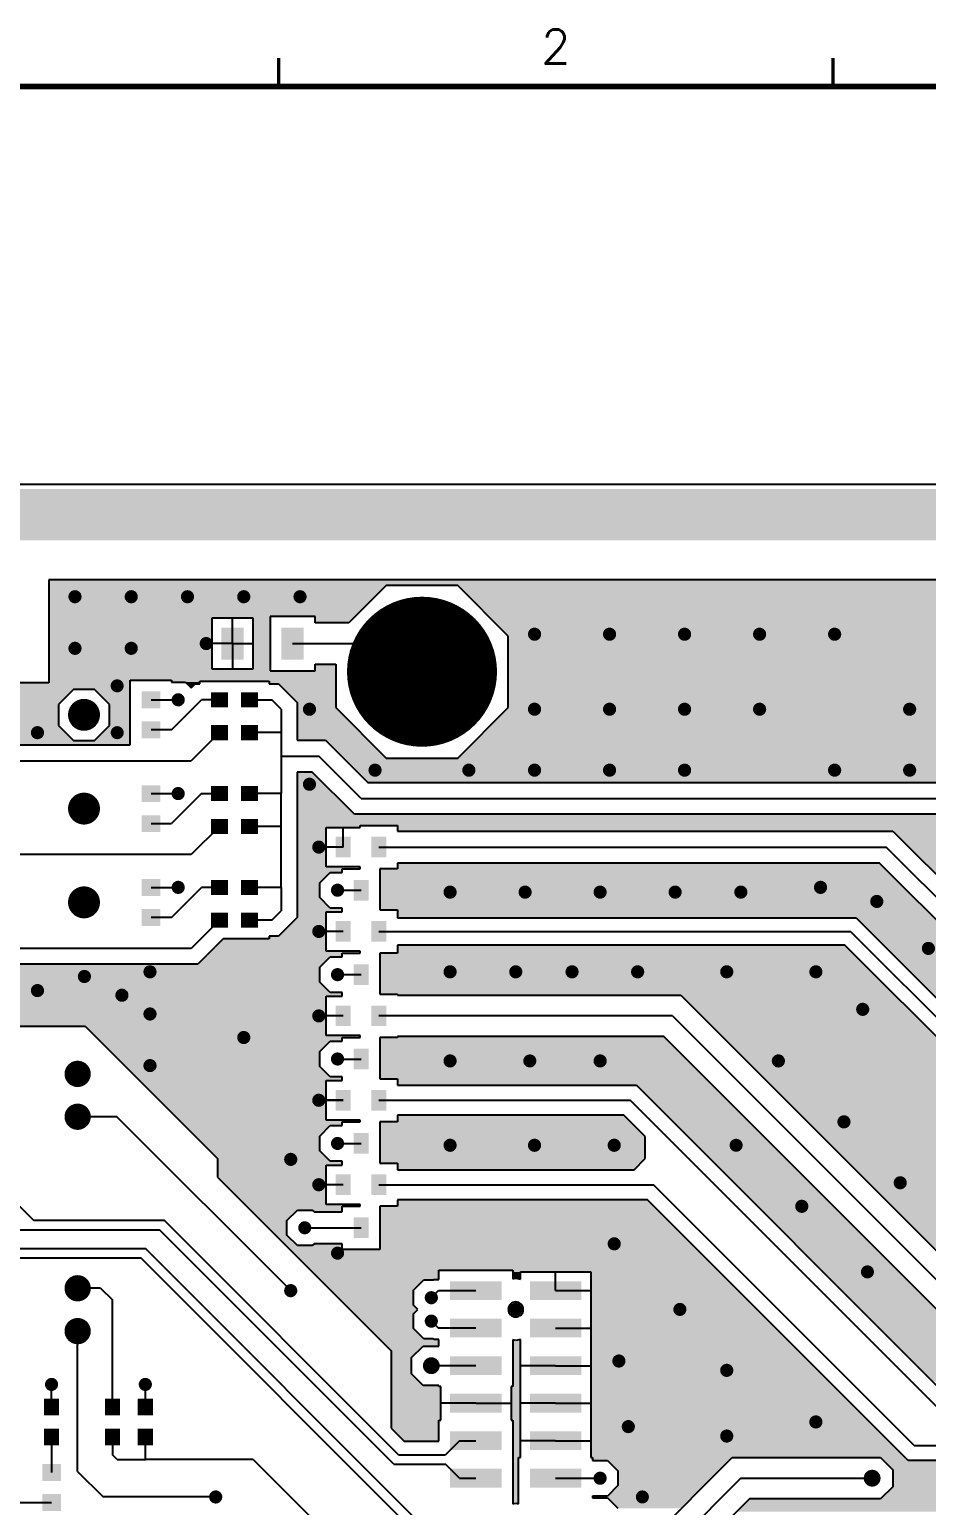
# Model space of a CAD drawing. Extents: x 295 to 953, y 10 to 290.
# Drawn here: x 518.8 to 597.7, y 160.2 to 290 of the extents above; entities that cross this region are included whole.
import ezdxf
from ezdxf.enums import TextEntityAlignment as Align

# ---------------------------------------------------------------- set-up
doc = ezdxf.new("R2010")
doc.units = 0
doc.header["$LTSCALE"] = 5
doc.header["$MEASUREMENT"] = 0
doc.layers.get('0').update_dxf_attribs({"linetype": 'CONTINUOUS', "lineweight": 25})
for name, color, linetype in [('16_COMP_GBR', 1, 'CONTINUOUS'), ('문자', 4, 'CONTINUOUS'), ('테두리', 3, 'CONTINUOUS')]:
    doc.layers.add(name, color=color, linetype=linetype)
doc.styles.get("Standard").update_dxf_attribs({"font": 'simplex.shx'})

# ---------------------------------------------------------------- blocks, each defined once
blk = doc.blocks.new('C')
at = {"layer": '테두리'}
for points, const_width in [([(63.75, 287.5), (63.75, 285)], 0.3), ([(112.5, 287.5), (112.5, 285)], 0.3), ([(15, 285), (15, 15), (405, 15), (405, 285), (15, 285)], 0.5)]:
    blk.add_lwpolyline(points, dxfattribs=dict(at, const_width=const_width))
at = {"layer": '문자'}
blk.add_text('2', height=3, dxfattribs=at).set_placement((88.12, 288.5), align=Align.MIDDLE)

msp = doc.modelspace()

# ---------------------------------------------------------------- linework, layer by layer
for points, const_width in [([(522.51, 240.1, 1), (523.09, 240.1, 1)], 0.577), ([(527.46, 240.1, 1), (528.04, 240.1, 1)], 0.577), ([(532.41, 240.1, 1), (532.99, 240.1, 1)], 0.577), ([(537.36, 240.1, 1), (537.94, 240.1, 1)], 0.577), ([(542.31, 240.1, 1), (542.89, 240.1, 1)], 0.577), ([(550.03, 233.5, 1), (556.63, 233.5, 1)], 6.6), ([(534.06, 235.98, 1), (534.64, 235.98, 1)], 0.577), ([(562.94, 236.8, 1), (563.52, 236.8, 1)], 0.577), ([(569.54, 236.8, 1), (570.12, 236.8, 1)], 0.577), ([(576.14, 236.8, 1), (576.72, 236.8, 1)], 0.577), ([(582.74, 236.8, 1), (583.32, 236.8, 1)], 0.577), ([(589.34, 236.8, 1), (589.92, 236.8, 1)], 0.577), ([(522.51, 235.56, 1), (523.09, 235.56, 1)], 0.577), ([(527.46, 235.56, 1), (528.04, 235.56, 1)], 0.577), ([(526.23, 232.26, 1), (526.8, 232.26, 1)], 0.577), ([(531.59, 231.03, 1), (532.17, 231.03, 1)], 0.577), ([(522.89, 229.71, 1), (524.3, 229.71, 1)], 1.4), ([(543.14, 230.2, 1), (543.72, 230.2, 1)], 0.577), ([(562.94, 230.2, 1), (563.52, 230.2, 1)], 0.577), ([(569.54, 230.2, 1), (570.12, 230.2, 1)], 0.577), ([(576.14, 230.2, 1), (576.72, 230.2, 1)], 0.577), ([(582.74, 230.2, 1), (583.32, 230.2, 1)], 0.577), ([(595.94, 230.2, 1), (596.52, 230.2, 1)], 0.577), ([(519.21, 228.14, 1), (519.79, 228.14, 1)], 0.577), ([(526.23, 228.14, 1), (526.8, 228.14, 1)], 0.577), ([(548.91, 224.84, 1), (549.49, 224.84, 1)], 0.577), ([(557.16, 224.84, 1), (557.74, 224.84, 1)], 0.577), ([(562.94, 224.84, 1), (563.52, 224.84, 1)], 0.577), ([(569.54, 224.84, 1), (570.12, 224.84, 1)], 0.577), ([(576.14, 224.84, 1), (576.72, 224.84, 1)], 0.577), ([(589.34, 224.84, 1), (589.92, 224.84, 1)], 0.577), ([(595.94, 224.84, 1), (596.52, 224.84, 1)], 0.577), ([(531.59, 222.78, 1), (532.17, 222.78, 1)], 0.577), ([(543.14, 223.6, 1), (543.72, 223.6, 1)], 0.577), ([(522.89, 221.46, 1), (524.3, 221.46, 1)], 1.4), ([(543.96, 218.07, 1), (544.54, 218.07, 1)], 0.577), ([(522.89, 213.21, 1), (524.3, 213.21, 1)], 1.4), ([(531.59, 214.53, 1), (532.17, 214.53, 1)], 0.577), ([(545.61, 214.28, 1), (546.19, 214.28, 1)], 0.577), ([(555.51, 214.11, 1), (556.09, 214.11, 1)], 0.577), ([(562.11, 214.11, 1), (562.69, 214.11, 1)], 0.577), ([(568.71, 214.11, 1), (569.29, 214.11, 1)], 0.577), ([(575.31, 214.11, 1), (575.89, 214.11, 1)], 0.577), ([(581.09, 214.11, 1), (581.67, 214.11, 1)], 0.577), ([(588.1, 214.53, 1), (588.68, 214.53, 1)], 0.577), ([(593.05, 213.29, 1), (593.63, 213.29, 1)], 0.577), ([(543.96, 210.65, 1), (544.54, 210.65, 1)], 0.577), ([(597.59, 209.16, 1), (598.17, 209.16, 1)], 0.577), ([(523.34, 206.69, 1), (523.92, 206.69, 1)], 0.577), ([(529.11, 207.1, 1), (529.69, 207.1, 1)], 0.577), ([(545.61, 206.85, 1), (546.19, 206.85, 1)], 0.577), ([(555.51, 207.1, 1), (556.09, 207.1, 1)], 0.577), ([(561.29, 207.1, 1), (561.87, 207.1, 1)], 0.577), ([(566.24, 207.1, 1), (566.82, 207.1, 1)], 0.577), ([(572.01, 207.1, 1), (572.59, 207.1, 1)], 0.577), ([(579.85, 207.1, 1), (580.43, 207.1, 1)], 0.577), ([(587.69, 207.1, 1), (588.27, 207.1, 1)], 0.577), ([(519.21, 205.45, 1), (519.79, 205.45, 1)], 0.577), ([(526.64, 205.04, 1), (527.22, 205.04, 1)], 0.577), ([(529.11, 203.39, 1), (529.69, 203.39, 1)], 0.577), ([(591.81, 203.8, 1), (592.39, 203.8, 1)], 0.577), ([(543.96, 203.22, 1), (544.54, 203.22, 1)], 0.577), ([(537.36, 201.32, 1), (537.94, 201.32, 1)], 0.577), ([(545.61, 199.43, 1), (546.19, 199.43, 1)], 0.577), ([(522.46, 198.12, 1), (523.61, 198.12, 1)], 1.16), ([(529.11, 198.85, 1), (529.69, 198.85, 1)], 0.577), ([(555.51, 199.26, 1), (556.09, 199.26, 1)], 0.577), ([(562.53, 199.26, 1), (563.1, 199.26, 1)], 0.577), ([(568.71, 199.26, 1), (569.29, 199.26, 1)], 0.577), ([(584.39, 199.26, 1), (584.97, 199.26, 1)], 0.577), ([(543.96, 195.8, 1), (544.54, 195.8, 1)], 0.577), ([(522.46, 194.35, 1), (523.61, 194.35, 1)], 1.16), ([(590.16, 193.9, 1), (590.74, 193.9, 1)], 0.577), ([(545.61, 192, 1), (546.19, 192, 1)], 0.577), ([(555.51, 191.84, 1), (556.09, 191.84, 1)], 0.577), ([(562.94, 191.84, 1), (563.52, 191.84, 1)], 0.577), ([(569.95, 191.84, 1), (570.53, 191.84, 1)], 0.577), ([(580.68, 191.84, 1), (581.25, 191.84, 1)], 0.577), ([(541.49, 190.6, 1), (542.07, 190.6, 1)], 0.577), ([(543.96, 188.37, 1), (544.54, 188.37, 1)], 0.577), ([(595.11, 188.54, 1), (595.69, 188.54, 1)], 0.577), ([(586.45, 186.47, 1), (587.03, 186.47, 1)], 0.577), ([(542.73, 184.58, 1), (543.3, 184.58, 1)], 0.577), ([(569.95, 183.17, 1), (570.53, 183.17, 1)], 0.577), ([(545.61, 182.35, 1), (546.19, 182.35, 1)], 0.577), ([(592.23, 180.7, 1), (592.8, 180.7, 1)], 0.577), ([(522.46, 179.26, 1), (523.61, 179.26, 1)], 1.16), ([(541.49, 179.05, 1), (542.07, 179.05, 1)], 0.577), ([(553.86, 178.43, 1), (554.44, 178.43, 1)], 0.577), ([(561.29, 177.4, 1), (561.87, 177.4, 1)], 0.577), ([(575.73, 177.4, 1), (576.3, 177.4, 1)], 0.577), ([(522.46, 175.49, 1), (523.61, 175.49, 1)], 1.16), ([(553.86, 176.37, 1), (554.44, 176.37, 1)], 0.577), ([(553.78, 172.45, 1), (554.52, 172.45, 1)], 0.742), ([(570.36, 172.86, 1), (570.94, 172.86, 1)], 0.577), ([(579.85, 172.04, 1), (580.43, 172.04, 1)], 0.577), ([(520.45, 170.8, 1), (521.03, 170.8, 1)], 0.577), ([(528.7, 170.8, 1), (529.28, 170.8, 1)], 0.577), ([(571.19, 167.09, 1), (571.77, 167.09, 1)], 0.577), ([(587.69, 167.5, 1), (588.27, 167.5, 1)], 0.577), ([(579.85, 166.26, 1), (580.43, 166.26, 1)], 0.577), ([(568.71, 162.55, 1), (569.29, 162.55, 1)], 0.577), ([(592.56, 162.55, 1), (593.3, 162.55, 1)], 0.742), ([(534.89, 160.9, 1), (535.47, 160.9, 1)], 0.577), ([(572.43, 160.9, 1), (573, 160.9, 1)], 0.577)]:
    msp.add_lwpolyline(points, format="xyb", close=True, dxfattribs=dict(const_width=const_width))
for points in [[(537.65, 237.38), (537.65, 234.57), (535.67, 237.38), (535.67, 234.57)], [(542.93, 237.38), (542.93, 234.57), (540.95, 237.38), (540.95, 234.57)], [(530.31, 231.77), (530.31, 230.28), (528.66, 231.77), (528.66, 230.28)], [(536.25, 231.69), (536.25, 230.37), (534.77, 231.69), (534.77, 230.37)], [(538.89, 231.69), (538.89, 230.37), (537.41, 231.69), (537.41, 230.37)], [(530.31, 229.13), (530.31, 227.64), (528.66, 229.13), (528.66, 227.64)], [(536.25, 228.8), (536.25, 227.48), (534.77, 228.8), (534.77, 227.48)], [(538.89, 228.8), (538.89, 227.48), (537.41, 228.8), (537.41, 227.48)], [(530.31, 223.52), (530.31, 222.03), (528.66, 223.52), (528.66, 222.03)], [(536.25, 223.44), (536.25, 222.12), (534.77, 223.44), (534.77, 222.12)], [(538.89, 223.44), (538.89, 222.12), (537.41, 223.44), (537.41, 222.12)], [(530.31, 220.88), (530.31, 219.39), (528.66, 220.88), (528.66, 219.39)], [(536.25, 220.55), (536.25, 219.23), (534.77, 220.55), (534.77, 219.23)], [(538.89, 220.55), (538.89, 219.23), (537.41, 220.55), (537.41, 219.23)], [(547.06, 218.98), (547.06, 217.17), (545.74, 218.98), (545.74, 217.17)], [(550.19, 218.98), (550.19, 217.17), (548.87, 218.98), (548.87, 217.17)], [(530.31, 215.27), (530.31, 213.78), (528.66, 215.27), (528.66, 213.78)], [(536.25, 215.19), (536.25, 213.87), (534.77, 215.19), (534.77, 213.87)], [(538.89, 215.19), (538.89, 213.87), (537.41, 215.19), (537.41, 213.87)], [(548.63, 215.19), (548.63, 213.37), (547.31, 215.19), (547.31, 213.37)], [(530.31, 212.63), (530.31, 211.14), (528.66, 212.63), (528.66, 211.14)], [(536.25, 212.3), (536.25, 210.98), (534.77, 212.3), (534.77, 210.98)], [(538.89, 212.3), (538.89, 210.98), (537.41, 212.3), (537.41, 210.98)], [(547.06, 211.56), (547.06, 209.74), (545.74, 211.56), (545.74, 209.74)], [(550.19, 211.56), (550.19, 209.74), (548.87, 211.56), (548.87, 209.74)], [(548.63, 207.76), (548.63, 205.95), (547.31, 207.76), (547.31, 205.95)], [(547.06, 204.13), (547.06, 202.32), (545.74, 204.13), (545.74, 202.32)], [(550.19, 204.13), (550.19, 202.32), (548.87, 204.13), (548.87, 202.32)], [(548.63, 200.34), (548.63, 198.52), (547.31, 200.34), (547.31, 198.52)], [(547.06, 196.71), (547.06, 194.89), (545.74, 196.71), (545.74, 194.89)], [(550.19, 196.71), (550.19, 194.89), (548.87, 196.71), (548.87, 194.89)], [(548.63, 192.91), (548.63, 191.1), (547.31, 192.91), (547.31, 191.1)], [(547.06, 189.28), (547.06, 187.47), (545.74, 189.28), (545.74, 187.47)], [(550.19, 189.28), (550.19, 187.47), (548.87, 189.28), (548.87, 187.47)], [(548.63, 185.49), (548.63, 183.67), (547.31, 185.49), (547.31, 183.67)], [(560.34, 179.88), (560.34, 178.23), (555.8, 179.88), (555.8, 178.23)], [(567.35, 179.88), (567.35, 178.23), (562.82, 179.88), (562.82, 178.23)], [(560.34, 176.58), (560.34, 174.93), (555.8, 176.58), (555.8, 174.93)], [(567.35, 176.58), (567.35, 174.93), (562.82, 176.58), (562.82, 174.93)], [(560.34, 173.28), (560.34, 171.63), (555.8, 173.28), (555.8, 171.63)], [(567.35, 173.28), (567.35, 171.63), (562.82, 173.28), (562.82, 171.63)], [(521.4, 169.56), (521.4, 168.08), (520.08, 169.56), (520.08, 168.08)], [(526.76, 169.56), (526.76, 168.08), (525.44, 169.56), (525.44, 168.08)], [(529.65, 169.56), (529.65, 168.08), (528.33, 169.56), (528.33, 168.08)], [(560.34, 169.98), (560.34, 168.33), (555.8, 169.98), (555.8, 168.33)], [(567.35, 169.98), (567.35, 168.33), (562.82, 169.98), (562.82, 168.33)], [(521.4, 166.92), (521.4, 165.44), (520.08, 166.92), (520.08, 165.44)], [(526.76, 166.92), (526.76, 165.44), (525.44, 166.92), (525.44, 165.44)], [(529.65, 166.92), (529.65, 165.44), (528.33, 166.92), (528.33, 165.44)], [(560.34, 166.68), (560.34, 165.03), (555.8, 166.68), (555.8, 165.03)], [(567.35, 166.68), (567.35, 165.03), (562.82, 166.68), (562.82, 165.03)], [(521.57, 163.79), (521.57, 162.3), (519.92, 163.79), (519.92, 162.3)], [(560.34, 163.38), (560.34, 161.73), (555.8, 163.38), (555.8, 161.73)], [(567.35, 163.38), (567.35, 161.73), (562.82, 163.38), (562.82, 161.73)], [(521.57, 161.15), (521.57, 159.66), (519.92, 161.15), (519.92, 159.66)]]:
    msp.add_solid(points)
at = {"layer": '16_COMP_GBR', "color": 7}
for p, q in [((505.48, 250), (865.18, 250)), ((520.49, 241.58), (520.49, 232.51)), ((734.66, 241.58), (520.49, 241.58)), ((550.18, 241.09), (546.88, 237.79)), ((556.47, 241.09), (550.18, 241.09)), ((560.92, 236.64), (556.47, 241.09)), ((534.85, 238.2), (534.85, 233.75)), ((538.48, 238.2), (534.85, 238.2)), ((536.66, 235.98), (536.66, 238.2)), ((538.48, 233.75), (538.48, 238.2)), ((539.96, 238.37), (539.96, 233.58)), ((543.92, 238.37), (539.96, 238.37)), ((543.92, 237.79), (543.92, 238.37)), ((546.88, 237.79), (543.92, 237.79)), ((560.92, 230.36), (560.92, 236.64)), ((536.66, 235.98), (534.85, 235.98)), ((536.66, 235.98), (536.66, 233.75)), ((536.66, 235.98), (538.48, 235.98)), ((541.94, 235.98), (550.85, 235.98)), ((553.33, 233.5), (550.85, 235.98)), ((534.85, 233.75), (538.48, 233.75)), ((543.92, 234.16), (545.74, 234.16)), ((543.92, 233.58), (543.92, 234.16)), ((545.74, 234.16), (545.74, 230.36)), ((520.49, 232.51), (516.16, 232.51)), ((527.67, 232.76), (531.3, 232.76)), ((527.67, 227.07), (527.67, 232.76)), ((531.3, 232.76), (531.3, 232.59)), ((531.3, 232.59), (532.53, 232.59)), ((532.53, 232.59), (533.03, 232.09)), ((533.78, 232.67), (539.88, 232.67)), ((533.78, 232.43), (533.78, 232.67)), ((539.88, 232.67), (539.88, 232.43)), ((539.96, 233.58), (543.92, 233.58)), ((522.67, 231.95), (521.35, 230.63)), ((524.52, 231.95), (522.67, 231.95)), ((525.84, 230.63), (524.52, 231.95)), ((533.03, 232.09), (533.36, 232.43)), ((533.36, 232.43), (533.78, 232.43)), ((539.88, 232.43), (540.71, 232.43)), ((540.71, 232.43), (542.36, 230.78)), ((521.35, 230.63), (521.35, 228.78)), ((525.84, 228.78), (525.84, 230.63)), ((529.49, 231.03), (531.88, 231.03)), ((531.3, 228.39), (533.94, 231.03)), ((535.51, 231.03), (533.94, 231.03)), ((538.15, 231.03), (540.13, 231.03)), ((540.95, 230.2), (540.13, 231.03)), ((540.95, 230.2), (540.95, 228.14)), ((542.36, 230.78), (542.36, 227.48)), ((545.74, 230.36), (550.18, 225.91)), ((556.47, 225.91), (560.92, 230.36)), ((521.35, 228.78), (522.67, 227.46)), ((524.52, 227.46), (525.84, 228.78)), ((522.67, 227.46), (524.52, 227.46)), ((531.3, 228.39), (529.49, 228.39)), ((535.51, 228.14), (533.03, 225.66)), ((540.95, 228.14), (538.15, 228.14)), ((540.95, 228.14), (540.95, 226.08)), ((542.36, 227.48), (544.83, 227.48)), ((544.83, 227.48), (548.55, 223.77)), ((517.81, 227.07), (527.67, 227.07)), ((540.95, 226.08), (544.25, 226.08)), ((540.95, 226.08), (540.95, 222.78)), ((547.97, 222.36), (544.25, 226.08)), ((517.23, 225.66), (533.03, 225.66)), ((542.36, 224.67), (542.36, 211.88)), ((543.67, 224.67), (542.36, 224.67)), ((547.38, 220.96), (543.67, 224.67)), ((550.18, 225.91), (556.47, 225.91)), ((548.55, 223.77), (600.93, 223.77)), ((529.49, 222.78), (531.88, 222.78)), ((533.94, 222.78), (531.3, 220.14)), ((533.94, 222.78), (535.51, 222.78)), ((540.95, 222.78), (538.15, 222.78)), ((540.95, 219.89), (540.95, 222.78)), ((547.97, 222.36), (600.35, 222.36)), ((599.77, 220.96), (547.38, 220.96)), ((529.49, 220.14), (531.3, 220.14)), ((535.51, 219.89), (533.03, 217.41)), ((540.95, 219.89), (538.15, 219.89)), ((540.95, 214.53), (540.95, 219.89)), ((544.91, 219.8), (547.88, 219.8)), ((544.91, 216.34), (544.91, 219.8)), ((546.4, 218.07), (546.4, 219.8)), ((547.88, 219.97), (551.18, 219.97)), ((547.88, 219.8), (547.88, 219.97)), ((551.18, 219.97), (551.18, 219.48)), ((551.18, 219.48), (594.75, 219.48)), ((594.75, 219.48), (623.04, 191.18)), ((533.03, 217.41), (517.23, 217.41)), ((546.4, 218.07), (544.25, 218.07)), ((546.4, 218.07), (544.91, 218.07)), ((549.53, 218.07), (594.17, 218.07)), ((622.46, 189.78), (594.17, 218.07)), ((544.34, 214.93), (545.25, 215.84)), ((547.88, 216.34), (544.91, 216.34)), ((545.25, 215.84), (546.32, 215.84)), ((546.32, 216.17), (547.88, 216.17)), ((546.32, 215.84), (546.32, 216.17)), ((547.88, 216.17), (547.88, 216.34)), ((549.62, 216.17), (549.62, 212.55)), ((551.18, 216.17), (549.62, 216.17)), ((551.18, 216.67), (551.18, 216.17)), ((593.58, 216.67), (551.18, 216.67)), ((621.88, 188.37), (593.58, 216.67)), ((529.49, 214.53), (531.88, 214.53)), ((531.3, 211.89), (533.94, 214.53)), ((535.51, 214.53), (533.94, 214.53)), ((540.95, 214.53), (538.15, 214.53)), ((540.95, 214.53), (540.95, 212.46)), ((544.34, 213.63), (544.34, 214.93)), ((545.9, 214.28), (547.97, 214.28)), ((545.25, 212.71), (544.34, 213.63)), ((531.3, 211.89), (529.49, 211.89)), ((540.13, 211.64), (540.95, 212.46)), ((542.36, 211.88), (540.71, 210.24)), ((544.91, 212.38), (546.32, 212.38)), ((544.91, 208.91), (544.91, 212.38)), ((546.32, 212.71), (545.25, 212.71)), ((546.32, 212.38), (546.32, 212.71)), ((549.62, 212.55), (551.18, 212.55)), ((551.18, 212.55), (551.18, 211.84)), ((551.18, 211.84), (591.53, 211.84)), ((591.53, 211.84), (618.17, 185.2)), ((535.51, 211.64), (533.03, 209.16)), ((540.13, 211.64), (538.15, 211.64)), ((546.4, 210.65), (544.25, 210.65)), ((546.4, 210.65), (544.91, 210.65)), ((549.53, 210.65), (591.03, 210.65)), ((617.68, 184), (591.03, 210.65)), ((533.03, 209.16), (517.23, 209.16)), ((535.84, 209.99), (533.61, 207.76)), ((539.88, 209.99), (535.84, 209.99)), ((539.88, 210.24), (539.88, 209.99)), ((540.71, 210.24), (539.88, 210.24)), ((551.18, 209.45), (551.18, 208.75)), ((590.54, 209.45), (551.18, 209.45)), ((617.18, 182.8), (590.54, 209.45)), ((533.61, 207.76), (516.65, 207.76)), ((544.34, 207.5), (545.25, 208.42)), ((547.88, 208.91), (544.91, 208.91)), ((545.25, 208.42), (546.32, 208.42)), ((546.32, 208.75), (547.88, 208.75)), ((546.32, 208.42), (546.32, 208.75)), ((547.88, 208.75), (547.88, 208.91)), ((549.62, 208.75), (549.62, 205.12)), ((551.18, 208.75), (549.62, 208.75)), ((544.34, 206.2), (544.34, 207.5)), ((545.9, 206.85), (547.97, 206.85)), ((545.25, 205.28), (544.34, 206.2)), ((546.32, 205.28), (545.25, 205.28)), ((546.32, 204.95), (546.32, 205.28)), ((544.91, 204.95), (546.32, 204.95)), ((544.91, 201.49), (544.91, 204.95)), ((549.62, 205.12), (551.18, 205.12)), ((551.18, 205.12), (551.18, 205.04)), ((551.18, 205.04), (576.11, 205.04)), ((576.11, 205.04), (606.63, 174.51)), ((546.4, 203.22), (544.25, 203.22)), ((546.4, 203.22), (544.91, 203.22)), ((575.36, 203.22), (549.53, 203.22)), ((575.36, 203.22), (605.72, 172.86)), ((517.51, 202.32), (523.7, 202.32)), ((523.7, 202.32), (535.34, 190.67)), ((547.88, 201.49), (544.91, 201.49)), ((546.32, 201.32), (547.88, 201.32)), ((546.32, 200.99), (546.32, 201.32)), ((547.88, 201.32), (547.88, 201.49)), ((549.62, 201.32), (549.62, 197.7)), ((551.18, 201.32), (549.62, 201.32)), ((551.18, 201.41), (551.18, 201.32)), ((574.6, 201.41), (551.18, 201.41)), ((604.96, 171.05), (574.6, 201.41)), ((544.34, 200.08), (545.25, 200.99)), ((544.34, 198.78), (544.34, 200.08)), ((545.25, 200.99), (546.32, 200.99)), ((545.25, 197.86), (544.34, 198.78)), ((545.9, 199.43), (547.97, 199.43)), ((544.91, 197.53), (546.32, 197.53)), ((544.91, 194.06), (544.91, 197.53)), ((546.32, 197.86), (545.25, 197.86)), ((546.32, 197.53), (546.32, 197.86)), ((549.62, 197.7), (551.18, 197.7)), ((551.18, 197.7), (551.18, 197.12)), ((551.18, 197.12), (572.19, 197.12)), ((572.19, 197.12), (600.07, 169.23)), ((544.25, 195.8), (546.4, 195.8)), ((546.4, 195.8), (544.91, 195.8)), ((549.53, 195.8), (571.64, 195.8)), ((599.53, 167.91), (571.64, 195.8)), ((526.48, 194.35), (523.03, 194.35)), ((541.78, 179.05), (526.48, 194.35)), ((544.34, 192.65), (545.25, 193.57)), ((547.88, 194.06), (544.91, 194.06)), ((545.25, 193.57), (546.32, 193.57)), ((546.32, 193.9), (547.88, 193.9)), ((546.32, 193.57), (546.32, 193.9)), ((547.88, 193.9), (547.88, 194.06)), ((549.62, 193.9), (549.62, 190.27)), ((551.18, 193.9), (549.62, 193.9)), ((551.18, 194.48), (551.18, 193.9)), ((571.1, 194.48), (551.18, 194.48)), ((572.96, 192.61), (571.1, 194.48)), ((544.34, 191.35), (544.34, 192.65)), ((572.96, 190.67), (572.96, 192.61)), ((545.25, 190.43), (544.34, 191.35)), ((545.9, 192), (547.97, 192)), ((535.34, 190.67), (535.34, 189.02)), ((544.91, 190.1), (546.32, 190.1)), ((544.91, 186.64), (544.91, 190.1)), ((546.32, 190.43), (545.25, 190.43)), ((546.32, 190.1), (546.32, 190.43)), ((549.62, 190.27), (551.18, 190.27)), ((551.18, 190.27), (551.18, 189.69)), ((551.18, 189.69), (571.99, 189.69)), ((571.99, 189.69), (572.96, 190.67)), ((515.08, 189.31), (519.16, 185.24)), ((535.34, 189.02), (550.61, 173.76)), ((546.4, 188.37), (544.25, 188.37)), ((546.4, 188.37), (544.91, 188.37)), ((549.53, 188.37), (573.71, 188.37)), ((596.64, 165.44), (573.71, 188.37)), ((551.18, 187.05), (551.18, 186.47)), ((573.16, 187.05), (551.18, 187.05)), ((596.09, 164.12), (573.16, 187.05)), ((541.45, 185.23), (542.37, 186.14)), ((542.37, 186.14), (543.67, 186.14)), ((543.67, 186.14), (543.83, 185.98)), ((543.83, 185.98), (546.32, 185.98)), ((547.88, 186.64), (544.91, 186.64)), ((546.32, 186.47), (547.88, 186.47)), ((546.32, 185.98), (546.32, 186.47)), ((547.88, 186.47), (547.88, 186.64)), ((549.62, 186.47), (549.62, 182.68)), ((551.18, 186.47), (549.62, 186.47)), ((517.18, 184.41), (530.23, 184.41)), ((519.16, 185.24), (530.64, 185.24)), ((550.85, 163.79), (530.23, 184.41)), ((551.27, 164.61), (530.64, 185.24)), ((541.45, 183.93), (541.45, 185.23)), ((543.02, 184.58), (547.97, 184.58)), ((542.37, 183.01), (541.45, 183.93)), ((543.83, 183.17), (543.67, 183.01)), ((546.32, 183.17), (543.83, 183.17)), ((546.32, 182.68), (546.32, 183.17)), ((515.08, 182.76), (528.99, 182.76)), ((517.44, 181.94), (528.58, 181.94)), ((553.33, 157.19), (528.58, 181.94)), ((553.74, 158.01), (528.99, 182.76)), ((543.67, 183.01), (542.37, 183.01)), ((549.62, 182.68), (546.32, 182.68)), ((554.81, 180.86), (561.33, 180.86)), ((554.81, 180.04), (554.81, 180.86)), ((561.33, 180.86), (561.33, 180.09)), ((561.99, 180.7), (568.18, 180.7)), ((561.99, 180.06), (561.99, 180.7)), ((565.08, 179.05), (565.08, 180.7)), ((568.18, 180.7), (568.18, 164.36)), ((525.06, 179.26), (523.03, 179.26)), ((525.06, 179.26), (526.1, 178.23)), ((552.59, 179.08), (553.5, 180)), ((553.5, 180), (554.32, 180)), ((554.32, 180), (554.36, 180.04)), ((554.36, 180.04), (554.81, 180.04)), ((561.33, 180.09), (561.58, 180.14)), ((561.58, 180.14), (561.99, 180.06)), ((526.1, 168.82), (526.1, 178.23)), ((552.59, 177.78), (552.59, 179.08)), ((554.15, 178.43), (554.77, 179.05)), ((554.77, 179.05), (558.07, 179.05)), ((561.58, 178.06), (561.58, 176.74)), ((565.08, 179.05), (568.18, 179.05)), ((552.97, 177.4), (552.59, 177.78)), ((552.59, 177.02), (552.97, 177.4)), ((552.59, 175.72), (552.59, 177.02)), ((560.92, 177.4), (562.24, 177.4)), ((523.03, 163.14), (523.03, 175.49)), ((553.5, 174.8), (552.59, 175.72)), ((554.15, 176.37), (554.77, 175.75)), ((558.07, 175.75), (554.77, 175.75)), ((565.08, 175.75), (568.18, 175.75)), ((552.42, 173.17), (553.43, 174.18)), ((553.43, 174.18), (554.81, 174.18)), ((554.32, 174.8), (553.5, 174.8)), ((554.36, 174.76), (554.32, 174.8)), ((554.81, 174.76), (554.36, 174.76)), ((554.81, 174.18), (554.81, 174.76)), ((561.33, 174.71), (561.33, 170.63)), ((561.58, 174.66), (561.33, 174.71)), ((561.99, 174.74), (561.58, 174.66)), ((561.99, 164.36), (561.99, 174.74)), ((550.61, 173.76), (550.61, 166.96)), ((552.42, 171.73), (552.42, 173.17)), ((553.43, 170.72), (552.42, 171.73)), ((558.07, 172.45), (554.15, 172.45)), ((565.08, 172.45), (561.99, 172.45)), ((565.08, 172.45), (561.99, 172.45)), ((565.08, 172.45), (568.18, 172.45)), ((565.08, 172.45), (568.18, 172.45)), ((520.74, 168.82), (520.74, 170.8)), ((528.99, 168.82), (528.99, 170.8)), ((554.81, 170.72), (553.43, 170.72)), ((554.81, 170.63), (554.81, 170.72)), ((554.98, 170.63), (554.81, 170.63)), ((554.98, 167.66), (554.98, 170.63)), ((561.17, 170.63), (561.17, 167.66)), ((561.33, 170.63), (561.17, 170.63)), ((558.07, 169.15), (554.98, 169.15)), ((558.07, 169.15), (554.98, 169.15)), ((558.07, 169.15), (561.17, 169.15)), ((558.07, 169.15), (561.17, 169.15)), ((565.08, 169.15), (561.99, 169.15)), ((565.08, 169.15), (561.99, 169.15)), ((565.08, 169.15), (568.18, 169.15)), ((565.08, 169.15), (568.18, 169.15)), ((554.81, 167.66), (554.98, 167.66)), ((554.81, 165.81), (554.81, 167.66)), ((561.17, 167.66), (561.33, 167.66)), ((561.33, 167.66), (561.33, 160.29)), ((550.61, 166.96), (551.76, 165.81)), ((520.74, 166.18), (520.74, 163.05)), ((526.1, 166.18), (526.1, 164.61)), ((528.99, 164.2), (528.99, 166.18)), ((551.76, 165.81), (554.81, 165.81)), ((556.63, 165.85), (555.39, 164.61)), ((556.63, 165.85), (558.07, 165.85)), ((565.08, 165.85), (561.99, 165.85)), ((565.08, 165.85), (561.99, 165.85)), ((565.08, 165.85), (568.18, 165.85)), ((565.08, 165.85), (568.18, 165.85)), ((596.64, 165.44), (706.78, 165.44)), ((526.52, 164.2), (526.1, 164.61)), ((526.52, 164.2), (528.99, 164.2)), ((538.48, 164.2), (528.99, 164.2)), ((538.48, 164.2), (550.85, 151.83)), ((550.85, 163.79), (555.39, 163.79)), ((551.27, 164.61), (555.39, 164.61)), ((556.63, 162.55), (555.39, 163.79)), ((561.83, 164.36), (561.99, 164.36)), ((561.83, 160.29), (561.83, 164.36)), ((568.18, 164.36), (568.34, 164.36)), ((568.25, 151.99), (580.63, 164.36)), ((568.34, 164.36), (568.34, 164.11)), ((568.34, 164.11), (568.35, 164.12)), ((568.35, 164.12), (569.65, 164.12)), ((569.65, 164.12), (570.57, 163.2)), ((580.63, 164.36), (593.68, 164.36)), ((593.68, 164.36), (594.74, 163.3)), ((705.21, 164.12), (596.09, 164.12)), ((523.03, 163.14), (525.28, 160.9)), ((556.63, 162.55), (558.07, 162.55)), ((565.08, 162.55), (569, 162.55)), ((581.38, 162.55), (569, 150.18)), ((570.57, 163.2), (570.57, 161.9)), ((581.38, 162.55), (592.93, 162.55)), ((594.74, 163.3), (594.74, 161.8)), ((570.57, 161.9), (569.65, 160.98)), ((594.74, 161.8), (593.68, 160.74)), ((517.85, 160.41), (520.74, 160.41)), ((535.18, 160.9), (525.28, 160.9)), ((561.33, 160.29), (561.58, 160.34)), ((561.58, 160.34), (561.83, 160.29)), ((568.34, 160.99), (568.34, 160.81)), ((568.35, 160.98), (568.34, 160.99)), ((568.34, 160.81), (568.35, 160.82)), ((569.65, 160.98), (568.35, 160.98)), ((568.35, 160.82), (569.65, 160.82)), ((569.65, 160.82), (570.57, 159.9)), ((582.13, 160.74), (569.75, 148.36)), ((593.68, 160.74), (582.13, 160.74))]:
    msp.add_line(p, q, dxfattribs=at)
for start, end in [(0, 180), (180, 0)]:
    msp.add_arc((561.58, 177.4), 0.66, start, end, dxfattribs=at)
for points in [[(505.89, 249.18), (506.3, 249.59), (865.43, 249.18), (865.01, 249.59)], [(506.3, 249.59), (506.3, 249.59), (865.01, 249.59), (506.3, 249.59)], [(505.89, 246.53), (505.89, 249.18), (868.07, 246.53), (865.43, 249.18)], [(505.89, 245.05), (505.89, 246.53), (868.07, 245.05), (868.07, 246.53)], [(505.89, 245.05), (505.89, 245.05), (517.44, 245.05), (868.07, 245.05)], [(520.49, 241.58), (520.49, 241.58), (524.52, 241.58), (520.49, 241.58)], [(520.49, 241.09), (520.49, 241.58), (734.66, 241.09), (734.66, 241.58)], [(520.49, 241.58), (520.49, 241.58), (734.66, 241.58), (723.86, 241.58)], [(520.49, 238.37), (520.49, 241.09), (547.46, 238.37), (550.18, 241.09)], [(520.49, 241.09), (520.49, 241.09), (550.18, 241.09), (556.47, 241.09)], [(558.04, 239.52), (556.47, 241.09), (734.66, 239.52), (734.66, 241.09)], [(559.31, 238.25), (558.04, 239.52), (687.64, 238.25), (687.64, 239.52)], [(558.04, 239.52), (558.04, 239.52), (687.64, 239.52), (701.17, 239.52)], [(520.49, 238.2), (520.49, 238.37), (539.96, 238.2), (539.96, 238.37)], [(520.49, 238.37), (520.49, 238.37), (539.96, 238.37), (543.92, 238.37)], [(520.49, 233.75), (520.49, 238.2), (534.85, 233.75), (534.85, 238.2)], [(520.49, 238.2), (520.49, 238.2), (534.85, 238.2), (538.48, 238.2)], [(538.48, 233.75), (538.48, 238.2), (539.96, 233.75), (539.96, 238.2)], [(543.92, 237.79), (543.92, 238.37), (546.88, 237.79), (547.46, 238.37)], [(559.51, 238.05), (559.31, 238.25), (631.92, 238.05), (632.53, 238.25)], [(559.7, 237.86), (559.51, 238.05), (631.77, 237.86), (631.92, 238.05)], [(560.92, 236.64), (559.7, 237.86), (630.56, 236.64), (631.77, 237.86)], [(560.92, 235.23), (560.92, 236.64), (629.15, 235.23), (630.56, 236.64)], [(560.92, 235.15), (560.92, 235.23), (629.06, 235.15), (629.06, 235.23)], [(560.92, 235.23), (560.92, 235.23), (629.06, 235.23), (629.15, 235.23)], [(560.92, 235.07), (560.92, 235.15), (628.98, 235.07), (629.06, 235.15)], [(560.92, 230.36), (560.92, 235.07), (620.48, 230.36), (620.48, 235.07)], [(560.92, 235.07), (560.92, 235.07), (620.48, 235.07), (625.93, 235.07)], [(520.49, 233.58), (520.49, 233.75), (539.96, 233.58), (539.96, 233.75)], [(543.92, 233.58), (543.92, 234.16), (545.74, 233.58), (545.74, 234.16)], [(543.92, 234.16), (543.92, 234.16), (545.74, 234.16), (543.92, 234.16)], [(516.16, 231.95), (516.16, 232.51), (527.67, 231.95), (527.67, 232.51)], [(520.49, 232.76), (520.49, 233.58), (545.74, 232.76), (545.74, 233.58)], [(520.49, 232.51), (520.49, 232.76), (527.67, 232.51), (527.67, 232.76)], [(520.49, 232.76), (520.49, 232.76), (527.67, 232.76), (531.3, 232.76)], [(531.3, 232.67), (531.3, 232.76), (545.74, 232.67), (545.74, 232.76)], [(531.3, 232.67), (531.3, 232.67), (533.78, 232.67), (539.88, 232.67)], [(531.3, 232.59), (531.3, 232.67), (533.78, 232.59), (533.78, 232.67)], [(532.69, 232.43), (532.53, 232.59), (533.78, 232.43), (533.78, 232.59)], [(539.88, 232.43), (539.88, 232.67), (545.74, 232.43), (545.74, 232.67)], [(516.16, 230.63), (516.16, 231.95), (521.35, 230.63), (522.67, 231.95)], [(516.16, 231.95), (516.16, 231.95), (522.67, 231.95), (524.52, 231.95)], [(525.84, 230.63), (524.52, 231.95), (527.67, 230.63), (527.67, 231.95)], [(533.03, 232.09), (532.69, 232.43), (533.03, 232.09), (533.36, 232.43)], [(532.69, 232.43), (532.69, 232.43), (533.36, 232.43), (533.78, 232.43)], [(542.36, 230.78), (540.71, 232.43), (545.74, 230.78), (545.74, 232.43)], [(516.16, 230.12), (516.16, 230.63), (521.35, 230.12), (521.35, 230.63)], [(516.33, 228.78), (516.33, 230.12), (521.35, 228.78), (521.35, 230.12)], [(525.84, 228.78), (525.84, 230.63), (527.67, 228.78), (527.67, 230.63)], [(542.36, 230.36), (542.36, 230.78), (545.74, 230.36), (545.74, 230.78)], [(542.36, 227.48), (542.36, 230.36), (548.62, 227.48), (545.74, 230.36)], [(560.02, 229.46), (560.92, 230.36), (620.48, 229.46), (620.48, 230.36)], [(516.33, 228.55), (516.33, 228.78), (521.57, 228.55), (521.35, 228.78)], [(517.42, 227.46), (516.33, 228.55), (522.67, 227.46), (521.57, 228.55)], [(524.52, 227.46), (525.84, 228.78), (527.67, 227.46), (527.67, 228.78)], [(556.47, 225.91), (559.11, 228.55), (625.93, 225.91), (625.93, 228.55)], [(559.11, 228.55), (560.02, 229.46), (628.24, 228.55), (628.24, 229.46)], [(559.11, 228.55), (559.11, 228.55), (625.93, 228.55), (628.24, 228.55)], [(517.81, 227.07), (517.42, 227.46), (527.67, 227.07), (527.67, 227.46)], [(546.4, 225.91), (544.83, 227.48), (550.18, 225.91), (548.62, 227.48)], [(542.36, 220.96), (542.36, 224.67), (547.38, 220.96), (543.67, 224.67)], [(542.36, 224.67), (542.36, 224.67), (543.67, 224.67), (542.36, 224.67)], [(547.06, 225.25), (546.4, 225.91), (625.93, 225.25), (625.93, 225.91)], [(547.23, 225.09), (547.06, 225.25), (628.4, 225.09), (628.4, 225.25)], [(547.06, 225.25), (547.06, 225.25), (628.4, 225.25), (625.93, 225.25)], [(547.28, 225.03), (547.23, 225.09), (629.23, 225.03), (629.07, 225.09)], [(547.56, 224.76), (547.28, 225.03), (638.22, 224.76), (638.22, 225.03)], [(547.69, 224.62), (547.56, 224.76), (647.38, 224.62), (646.97, 224.76)], [(547.8, 224.51), (547.69, 224.62), (666.35, 224.51), (666.7, 224.62)], [(548.55, 223.77), (547.8, 224.51), (665.78, 223.77), (665.78, 224.51)], [(547.8, 224.51), (547.8, 224.51), (665.78, 224.51), (666.35, 224.51)], [(542.36, 219.97), (542.36, 220.96), (600.76, 219.97), (599.77, 220.96)], [(542.36, 220.96), (542.36, 220.96), (599.77, 220.96), (547.38, 220.96)], [(542.36, 219.8), (542.36, 219.97), (547.88, 219.8), (547.88, 219.97)], [(542.36, 219.97), (542.36, 219.97), (547.88, 219.97), (551.18, 219.97)], [(542.36, 219.8), (542.36, 219.8), (544.91, 219.8), (547.88, 219.8)], [(542.36, 216.34), (542.36, 219.8), (544.91, 216.34), (544.91, 219.8)], [(551.18, 219.48), (551.18, 219.97), (601.26, 219.48), (600.76, 219.97)], [(618.42, 195.8), (594.75, 219.48), (624.93, 195.8), (601.26, 219.48)], [(542.36, 216.17), (542.36, 216.34), (547.88, 216.17), (547.88, 216.34)], [(542.36, 216.34), (542.36, 216.34), (547.88, 216.34), (544.91, 216.34)], [(542.36, 216.17), (542.36, 216.17), (546.32, 216.17), (547.88, 216.17)], [(542.36, 215.84), (542.36, 216.17), (546.32, 215.84), (546.32, 216.17)], [(542.36, 215.84), (542.36, 215.84), (545.25, 215.84), (546.32, 215.84)], [(542.36, 214.93), (542.36, 215.84), (544.34, 214.93), (545.25, 215.84)], [(549.62, 212.55), (549.62, 216.17), (597.71, 212.55), (594.08, 216.17)], [(551.18, 216.17), (551.18, 216.67), (594.08, 216.17), (593.58, 216.67)], [(551.18, 216.67), (551.18, 216.67), (593.58, 216.67), (551.18, 216.67)], [(542.36, 213.63), (542.36, 214.93), (544.34, 213.63), (544.34, 214.93)], [(542.36, 212.71), (542.36, 213.63), (545.25, 212.71), (544.34, 213.63)], [(540.71, 210.24), (542.36, 211.88), (544.91, 210.24), (544.91, 211.88)], [(542.36, 212.38), (542.36, 212.71), (546.32, 212.38), (546.32, 212.71)], [(542.36, 212.71), (542.36, 212.71), (546.32, 212.71), (545.25, 212.71)], [(542.36, 211.88), (542.36, 212.38), (544.91, 211.88), (544.91, 212.38)], [(542.36, 212.38), (542.36, 212.38), (544.91, 212.38), (546.32, 212.38)], [(551.18, 211.84), (551.18, 212.55), (598.41, 211.84), (597.71, 212.55)], [(615, 188.37), (591.53, 211.84), (621.88, 188.37), (598.41, 211.84)], [(534.77, 208.91), (535.84, 209.99), (544.91, 208.91), (544.91, 209.99)], [(539.88, 209.99), (539.88, 210.24), (544.91, 209.99), (544.91, 210.24)], [(551.18, 208.75), (551.18, 209.45), (591.24, 208.75), (590.54, 209.45)], [(551.18, 209.45), (551.18, 209.45), (590.54, 209.45), (551.18, 209.45)], [(513.48, 207.5), (513.48, 207.76), (544.34, 207.5), (544.59, 207.76)], [(533.61, 207.76), (534.27, 208.42), (544.59, 207.76), (545.25, 208.42)], [(534.27, 208.42), (534.6, 208.75), (546.32, 208.42), (546.32, 208.75)], [(534.27, 208.42), (534.27, 208.42), (545.25, 208.42), (546.32, 208.42)], [(534.6, 208.75), (534.77, 208.91), (547.88, 208.75), (547.88, 208.91)], [(534.6, 208.75), (534.6, 208.75), (546.32, 208.75), (547.88, 208.75)], [(534.77, 208.91), (534.77, 208.91), (547.88, 208.91), (544.91, 208.91)], [(549.62, 205.12), (549.62, 208.75), (594.87, 205.12), (591.24, 208.75)], [(513.48, 206.34), (513.48, 207.5), (544.34, 206.34), (544.34, 207.5)], [(513.62, 206.2), (513.48, 206.34), (544.34, 206.2), (544.34, 206.34)], [(514.54, 205.28), (513.62, 206.2), (545.25, 205.28), (544.34, 206.2)], [(514.54, 205.28), (514.54, 205.28), (546.32, 205.28), (545.25, 205.28)], [(514.87, 204.95), (514.54, 205.28), (546.32, 204.95), (546.32, 205.28)], [(514.87, 204.95), (514.87, 204.95), (544.91, 204.95), (546.32, 204.95)], [(517.51, 202.32), (514.87, 204.95), (544.91, 202.32), (544.91, 204.95)], [(551.18, 205.04), (551.18, 205.12), (594.95, 205.04), (594.87, 205.12)], [(598.34, 182.8), (576.11, 205.04), (617.18, 182.8), (594.95, 205.04)], [(524.52, 201.49), (523.7, 202.32), (544.91, 201.49), (544.91, 202.32)], [(524.69, 201.32), (524.52, 201.49), (547.88, 201.32), (547.88, 201.49)], [(524.52, 201.49), (524.52, 201.49), (547.88, 201.49), (544.91, 201.49)], [(524.69, 201.32), (524.69, 201.32), (546.32, 201.32), (547.88, 201.32)], [(525.02, 200.99), (524.69, 201.32), (546.32, 200.99), (546.32, 201.32)], [(549.62, 197.7), (549.62, 201.32), (578.32, 197.7), (574.69, 201.32)], [(551.18, 201.32), (551.18, 201.41), (574.69, 201.32), (574.6, 201.41)], [(551.18, 201.41), (551.18, 201.41), (574.6, 201.41), (551.18, 201.41)], [(525.02, 200.99), (525.02, 200.99), (545.25, 200.99), (546.32, 200.99)], [(525.93, 200.08), (525.02, 200.99), (544.34, 200.08), (545.25, 200.99)], [(527.23, 198.78), (525.93, 200.08), (544.34, 198.78), (544.34, 200.08)], [(528.15, 197.86), (527.23, 198.78), (545.25, 197.86), (544.34, 198.78)], [(528.48, 197.53), (528.15, 197.86), (546.32, 197.53), (546.32, 197.86)], [(528.15, 197.86), (528.15, 197.86), (546.32, 197.86), (545.25, 197.86)], [(531.95, 194.06), (528.48, 197.53), (544.91, 194.06), (544.91, 197.53)], [(528.48, 197.53), (528.48, 197.53), (544.91, 197.53), (546.32, 197.53)], [(551.18, 197.12), (551.18, 197.7), (578.89, 197.12), (578.32, 197.7)], [(598.26, 171.05), (572.19, 197.12), (604.96, 171.05), (578.89, 197.12)], [(531.95, 194.06), (531.95, 194.06), (547.88, 194.06), (544.91, 194.06)], [(532.11, 193.9), (531.95, 194.06), (547.88, 193.9), (547.88, 194.06)], [(532.44, 193.57), (532.11, 193.9), (546.32, 193.57), (546.32, 193.9)], [(532.11, 193.9), (532.11, 193.9), (546.32, 193.9), (547.88, 193.9)], [(533.36, 192.65), (532.44, 193.57), (544.34, 192.65), (545.25, 193.57)], [(532.44, 193.57), (532.44, 193.57), (545.25, 193.57), (546.32, 193.57)], [(549.62, 192.61), (549.62, 193.9), (572.96, 192.61), (571.67, 193.9)], [(551.18, 193.9), (551.18, 194.48), (571.67, 193.9), (571.1, 194.48)], [(551.18, 194.48), (551.18, 194.48), (571.1, 194.48), (551.18, 194.48)], [(534.66, 191.35), (533.36, 192.65), (544.34, 191.35), (544.34, 192.65)], [(549.62, 190.67), (549.62, 192.61), (572.96, 190.67), (572.96, 192.61)], [(535.34, 190.67), (534.66, 191.35), (545.02, 190.67), (544.34, 191.35)], [(535.34, 190.43), (535.34, 190.67), (545.25, 190.43), (545.02, 190.67)], [(535.34, 190.43), (535.34, 190.43), (546.32, 190.43), (545.25, 190.43)], [(535.34, 190.1), (535.34, 190.43), (546.32, 190.1), (546.32, 190.43)], [(535.34, 190.1), (535.34, 190.1), (544.91, 190.1), (546.32, 190.1)], [(535.34, 189.02), (535.34, 190.1), (544.91, 189.02), (544.91, 190.1)], [(549.62, 190.27), (549.62, 190.67), (572.56, 190.27), (572.96, 190.67)], [(551.18, 189.69), (551.18, 190.27), (571.99, 189.69), (572.56, 190.27)], [(537.72, 186.64), (535.34, 189.02), (544.91, 186.64), (544.91, 189.02)], [(551.18, 186.47), (551.18, 187.05), (573.74, 186.47), (573.16, 187.05)], [(551.18, 187.05), (551.18, 187.05), (573.16, 187.05), (551.18, 187.05)], [(537.89, 186.47), (537.72, 186.64), (547.88, 186.47), (547.88, 186.64)], [(537.72, 186.64), (537.72, 186.64), (547.88, 186.64), (544.91, 186.64)], [(537.89, 186.47), (537.89, 186.47), (546.32, 186.47), (547.88, 186.47)], [(538.22, 186.14), (537.89, 186.47), (546.32, 186.14), (546.32, 186.47)], [(538.22, 186.14), (538.22, 186.14), (542.37, 186.14), (543.67, 186.14)], [(539.13, 185.23), (538.22, 186.14), (541.45, 185.23), (542.37, 186.14)], [(543.83, 185.98), (543.67, 186.14), (546.32, 185.98), (546.32, 186.14)], [(549.62, 182.68), (549.62, 186.47), (577.53, 182.68), (573.74, 186.47)], [(540.43, 183.93), (539.13, 185.23), (541.45, 183.93), (541.45, 185.23)], [(541.35, 183.01), (540.43, 183.93), (542.37, 183.01), (541.45, 183.93)], [(543.67, 183.01), (543.83, 183.17), (546.32, 183.01), (546.32, 183.17)], [(543.83, 183.17), (543.83, 183.17), (546.32, 183.17), (543.83, 183.17)], [(541.68, 182.68), (541.35, 183.01), (546.32, 182.68), (546.32, 183.01)], [(543.5, 180.86), (541.68, 182.68), (579.35, 180.86), (577.53, 182.68)], [(543.5, 180.86), (543.5, 180.86), (554.81, 180.86), (561.33, 180.86)], [(544.32, 180.04), (543.5, 180.86), (554.81, 180.04), (554.81, 180.86)], [(561.33, 180.7), (561.33, 180.86), (579.51, 180.7), (579.35, 180.86)], [(561.33, 180.14), (561.33, 180.7), (561.99, 180.14), (561.99, 180.7)], [(561.33, 180.7), (561.33, 180.7), (561.99, 180.7), (568.18, 180.7)], [(568.18, 164.36), (568.18, 180.7), (595.85, 164.36), (579.51, 180.7)], [(544.36, 180), (544.32, 180.04), (554.32, 180), (554.36, 180.04)], [(544.32, 180.04), (544.32, 180.04), (554.36, 180.04), (554.81, 180.04)], [(545.28, 179.08), (544.36, 180), (552.59, 179.08), (553.5, 180)], [(544.36, 180), (544.36, 180), (553.5, 180), (554.32, 180)], [(561.33, 180.09), (561.33, 180.14), (561.33, 180.09), (561.58, 180.14)], [(561.99, 180.06), (561.58, 180.14), (561.99, 180.06), (561.99, 180.14)], [(546.58, 177.78), (545.28, 179.08), (552.59, 177.78), (552.59, 179.08)], [(546.96, 177.4), (546.58, 177.78), (552.97, 177.4), (552.59, 177.78)], [(547.34, 177.02), (546.96, 177.4), (552.59, 177.02), (552.97, 177.4)], [(548.64, 175.72), (547.34, 177.02), (552.59, 175.72), (552.59, 177.02)], [(549.56, 174.8), (548.64, 175.72), (553.5, 174.8), (552.59, 175.72)], [(549.6, 174.76), (549.56, 174.8), (554.36, 174.76), (554.32, 174.8)], [(549.56, 174.8), (549.56, 174.8), (554.32, 174.8), (553.5, 174.8)], [(550.18, 174.18), (549.6, 174.76), (554.81, 174.18), (554.81, 174.76)], [(549.6, 174.76), (549.6, 174.76), (554.81, 174.76), (554.36, 174.76)], [(550.61, 173.76), (550.18, 174.18), (553.01, 173.76), (553.43, 174.18)], [(550.18, 174.18), (550.18, 174.18), (553.43, 174.18), (554.81, 174.18)], [(561.33, 174.66), (561.33, 174.71), (561.58, 174.66), (561.33, 174.71)], [(561.33, 170.63), (561.33, 174.66), (561.99, 170.63), (561.99, 174.66)], [(561.58, 174.66), (561.99, 174.74), (561.99, 174.66), (561.99, 174.74)], [(550.61, 173.17), (550.61, 173.76), (552.42, 173.17), (553.01, 173.76)], [(550.61, 171.73), (550.61, 173.17), (552.42, 171.73), (552.42, 173.17)], [(550.61, 170.72), (550.61, 171.73), (553.43, 170.72), (552.42, 171.73)], [(550.61, 170.63), (550.61, 170.72), (554.81, 170.63), (554.81, 170.72)], [(550.61, 170.72), (550.61, 170.72), (554.81, 170.72), (553.43, 170.72)], [(550.61, 170.63), (550.61, 170.63), (554.98, 170.63), (554.81, 170.63)], [(550.61, 167.66), (550.61, 170.63), (554.98, 167.66), (554.98, 170.63)], [(561.17, 167.66), (561.17, 170.63), (561.99, 167.66), (561.99, 170.63)], [(550.61, 167.66), (550.61, 167.66), (554.81, 167.66), (554.98, 167.66)], [(550.61, 166.96), (550.61, 167.66), (554.81, 166.96), (554.81, 167.66)], [(561.33, 164.36), (561.33, 167.66), (561.99, 164.36), (561.99, 167.66)], [(551.76, 165.81), (550.61, 166.96), (554.81, 165.81), (554.81, 166.96)], [(561.33, 164.36), (561.33, 164.36), (561.83, 164.36), (561.99, 164.36)], [(561.33, 160.34), (561.33, 164.36), (561.83, 160.34), (561.83, 164.36)], [(568.34, 164.36), (568.34, 164.36), (580.63, 164.36), (593.68, 164.36)], [(568.34, 164.12), (568.34, 164.36), (580.38, 164.12), (580.63, 164.36)], [(568.34, 164.11), (568.34, 164.12), (568.34, 164.11), (568.35, 164.12)], [(568.34, 164.12), (568.34, 164.12), (568.35, 164.12), (569.65, 164.12)], [(570.57, 163.2), (569.65, 164.12), (579.46, 163.2), (580.38, 164.12)], [(593.93, 164.12), (593.68, 164.36), (596.09, 164.12), (595.85, 164.36)], [(594.49, 163.55), (593.93, 164.12), (705.21, 163.55), (705.21, 164.12)], [(593.93, 164.12), (593.93, 164.12), (705.21, 164.12), (596.09, 164.12)], [(570.57, 161.9), (570.57, 163.2), (578.16, 161.9), (579.46, 163.2)], [(594.74, 163.3), (594.49, 163.55), (705.46, 163.3), (705.21, 163.55)], [(594.74, 163.29), (594.74, 163.3), (705.47, 163.29), (705.46, 163.3)], [(594.74, 162.38), (594.74, 163.29), (694.49, 162.38), (695.4, 163.29)], [(594.74, 163.29), (594.74, 163.29), (695.4, 163.29), (696.7, 163.29)], [(594.74, 161.8), (594.74, 162.38), (694.49, 161.8), (694.49, 162.38)], [(569.65, 160.98), (570.57, 161.9), (577.24, 160.98), (578.16, 161.9)], [(593.68, 160.74), (594.02, 161.08), (694.83, 160.74), (694.49, 161.08)], [(594.02, 161.08), (594.74, 161.8), (694.49, 161.08), (694.49, 161.8)], [(561.33, 160.29), (561.33, 160.34), (561.33, 160.29), (561.58, 160.34)], [(561.83, 160.29), (561.58, 160.34), (561.83, 160.29), (561.83, 160.34)], [(568.34, 160.98), (568.34, 160.99), (568.35, 160.98), (568.34, 160.99)], [(568.34, 160.82), (568.34, 160.98), (577.08, 160.82), (577.24, 160.98)], [(568.34, 160.81), (568.34, 160.82), (568.34, 160.81), (568.35, 160.82)], [(568.34, 160.82), (568.34, 160.82), (568.35, 160.82), (569.65, 160.82)], [(570.57, 159.9), (569.65, 160.82), (576.16, 159.9), (577.08, 160.82)], [(581.02, 159.62), (581.55, 160.16), (696.46, 159.62), (695.93, 160.16)], [(581.55, 160.16), (582.13, 160.74), (695.4, 160.16), (694.83, 160.74)], [(581.55, 160.16), (581.55, 160.16), (695.93, 160.16), (695.4, 160.16)]]:
    msp.add_solid(points, dxfattribs=at)

# ---------------------------------------------------------------- block references
msp.add_blockref('C', (476.98, 0))

doc.saveas('drawing.dxf')
